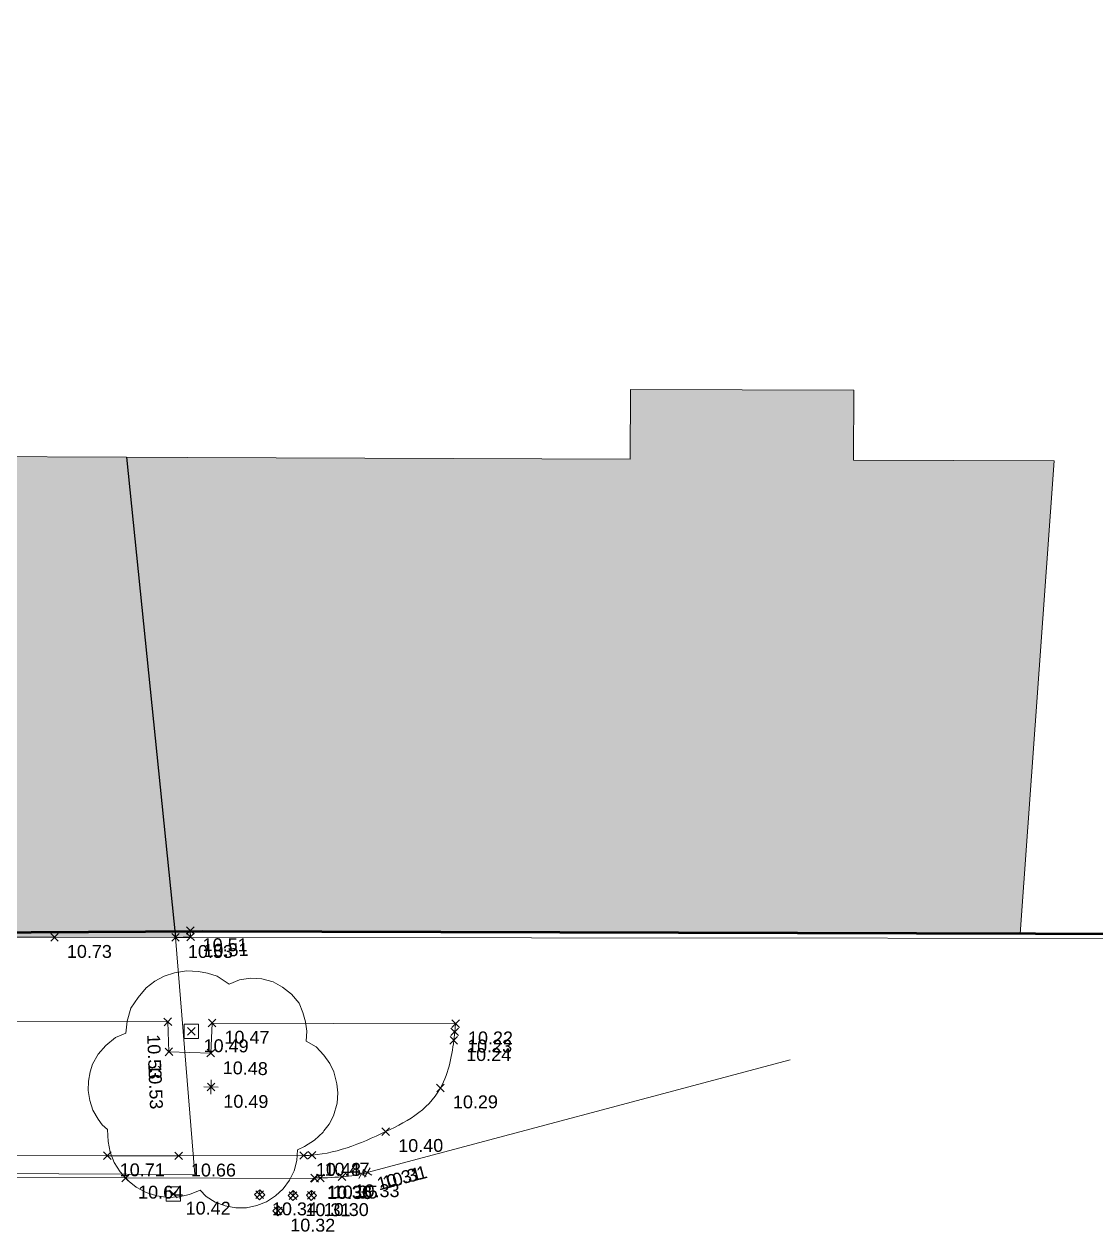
# Model space of a CAD drawing. Header units: metres. Extents: x -208 to 1512, y -277 to 123.
# Drawn here: x 76.02 to 105.99, y 11.39 to 45.17 of the extents above; entities that cross this region are included whole.
import ezdxf
from ezdxf.enums import TextEntityAlignment as Align

# ---------------------------------------------------------------- set-up
doc = ezdxf.new("R2010")
doc.units = ezdxf.units.M
doc.header["$MEASUREMENT"] = 0
for name, color, linetype in [('725 Nachbarbebauung', 7, 'Continuous'), ('730_DKM_Grenzen', 7, 'Continuous'), ('740_WienGV_Flwd-Bebauungsplan', 7, 'Continuous'), ('740_WienGV_L_Baum_ -gruppen_ Grünflächen', 7, 'Continuous'), ('740_WienGV_L_Gebäude', 7, 'Continuous'), ('740_WienGV_T_Baum_ Naturdenkmal', 7, 'Continuous'), ('740_WienGV_T_Einbauten', 7, 'Continuous'), ('740_WienGV_T_Gebäude', 7, 'Continuous'), ('740_WienGV_T_Straßen_ Gehsteige_ Schienen', 7, 'Continuous')]:
    doc.layers.add(name, color=color, linetype=linetype)
doc.styles.add('ERSTELLTER_STIL_3', font='arial.ttf')

# ---------------------------------------------------------------- blocks, each defined once
blk = doc.blocks.new('Decke_21_4', base_point=(65.62, 39.478))
at = {"layer": '725 Nachbarbebauung', "linetype": 'Continuous', "lineweight": 0, "true_color": 0x1f1f1f}
blk.add_hatch(color=250, dxfattribs=at).paths.add_polyline_path([(65.62, 39.478), (52.078, 39.288), (51.969, 19.641), (80.253, 19.623), (78.879, 33.059), (65.588, 33.114)])
at = {"layer": '725 Nachbarbebauung', "color": 8, "linetype": 'Continuous', "lineweight": 13, "flags": 128}
for points in [[(52.078, 39.288), (51.969, 19.641), (80.253, 19.623)], [(65.62, 39.478), (65.11, 39.471)], [(78.879, 33.059), (65.588, 33.114), (65.62, 39.478)]]:
    blk.add_lwpolyline(points, dxfattribs=at)
blk = doc.blocks.new('Decke_48_4', base_point=(80.599, 33.052))
at = {"layer": '725 Nachbarbebauung', "linetype": 'Continuous', "lineweight": 0, "true_color": 0x1f1f1f}
blk.add_hatch(color=250, dxfattribs=at).paths.add_polyline_path([(80.599, 33.052), (78.879, 33.059), (80.253, 19.623), (80.673, 19.635), (80.667, 19.815), (103.869, 19.72), (104.821, 32.955), (99.211, 32.978), (99.217, 34.928), (92.976, 34.952), (92.97, 33.002)])
at = {"layer": '725 Nachbarbebauung', "color": 8, "linetype": 'Continuous', "lineweight": 13, "flags": 128}
for points in [[(80.253, 19.623), (80.673, 19.635), (80.667, 19.815), (103.869, 19.72), (104.821, 32.955), (99.211, 32.978), (99.217, 34.928), (92.976, 34.952), (92.97, 33.002), (80.599, 33.052)], [(80.599, 33.052), (78.879, 33.059)], [(78.879, 33.059), (80.253, 19.623)]]:
    blk.add_lwpolyline(points, dxfattribs=at)
blk = doc.blocks.new('GI0007_ATT22(LAUB)_2815[169]_4', base_point=(81.306, 15.37))
at = {"layer": '740_WienGV_L_Baum_ -gruppen_ Grünflächen', "color": 252, "linetype": 'Continuous', "lineweight": 13, "true_color": 0x949494}
for p, q in [((79.933, 18.538), (80.229, 18.632)), ((80.229, 18.632), (80.563, 18.686)), ((80.563, 18.686), (80.891, 18.67)), ((80.891, 18.67), (81.149, 18.62)), ((81.149, 18.62), (81.417, 18.536)), ((79.43, 18.214), (79.672, 18.399)), ((79.672, 18.399), (79.933, 18.538)), ((81.417, 18.536), (81.672, 18.372)), ((81.672, 18.372), (81.751, 18.316)), ((81.751, 18.316), (82.042, 18.435)), ((82.042, 18.435), (82.351, 18.484)), ((82.351, 18.484), (82.665, 18.468)), ((82.665, 18.468), (82.987, 18.383)), ((82.987, 18.383), (83.243, 18.234)), ((79.006, 17.644), (79.211, 17.944)), ((79.211, 17.944), (79.43, 18.214)), ((83.243, 18.234), (83.498, 18.035)), ((83.498, 18.035), (83.707, 17.782)), ((78.9, 17.278), (79.006, 17.644)), ((83.707, 17.782), (83.817, 17.521)), ((78.859, 16.94), (78.9, 17.278)), ((83.817, 17.521), (83.892, 17.261)), ((83.892, 17.261), (83.927, 17.002)), ((78.573, 16.821), (78.859, 16.94)), ((83.927, 17.002), (83.902, 16.723)), ((78.092, 16.357), (78.3, 16.602)), ((78.3, 16.602), (78.573, 16.821)), ((83.902, 16.723), (84.188, 16.559)), ((84.188, 16.559), (84.402, 16.331)), ((77.932, 16.081), (78.092, 16.357)), ((84.402, 16.331), (84.567, 16.094)), ((77.869, 15.858), (77.932, 16.081)), ((84.567, 16.094), (84.682, 15.858)), ((77.814, 15.342), (77.819, 15.601)), ((77.819, 15.601), (77.869, 15.858)), ((84.682, 15.858), (84.766, 15.528)), ((77.854, 15.057), (77.814, 15.342)), ((84.766, 15.528), (84.796, 15.279)), ((84.796, 15.279), (84.771, 14.99)), ((77.943, 14.787), (77.854, 15.057)), ((84.771, 14.99), (84.67, 14.629)), ((78.093, 14.535), (77.943, 14.787)), ((78.205, 14.379), (78.093, 14.535)), ((84.67, 14.629), (84.546, 14.397)), ((78.352, 14.252), (78.205, 14.379)), ((78.365, 13.913), (78.352, 14.252)), ((84.403, 14.211), (84.378, 14.176)), ((84.546, 14.397), (84.403, 14.211)), ((78.425, 13.613), (78.365, 13.913)), ((84.14, 13.952), (83.863, 13.773)), ((84.378, 14.176), (84.14, 13.952)), ((78.539, 13.323), (78.425, 13.613)), ((83.667, 13.682), (83.642, 13.383)), ((83.863, 13.773), (83.667, 13.682)), ((78.703, 13.061), (78.539, 13.323)), ((83.642, 13.383), (83.567, 13.096)), ((78.913, 12.828), (78.703, 13.061)), ((83.567, 13.096), (83.437, 12.83)), ((79.153, 12.635), (78.913, 12.828)), ((79.429, 12.49), (79.153, 12.635)), ((80.939, 12.547), (80.648, 12.428)), ((81.114, 12.37), (80.939, 12.547)), ((83.264, 12.589), (83.046, 12.389)), ((83.437, 12.83), (83.264, 12.589)), ((79.726, 12.395), (79.429, 12.49)), ((80.034, 12.35), (79.726, 12.395)), ((80.343, 12.364), (80.034, 12.35)), ((80.648, 12.428), (80.343, 12.364)), ((81.365, 12.216), (81.114, 12.37)), ((81.642, 12.111), (81.365, 12.216)), ((82.799, 12.229), (82.523, 12.12)), ((83.046, 12.389), (82.799, 12.229)), ((81.935, 12.056), (81.642, 12.111)), ((82.234, 12.06), (81.935, 12.056)), ((82.523, 12.12), (82.234, 12.06))]:
    blk.add_line(p, q, dxfattribs=at)
blk = doc.blocks.new('LO0011_37C5[197]_4', base_point=(83.118, 11.975))
at = {"layer": '740_WienGV_T_Einbauten', "color": 252, "linetype": 'Continuous', "lineweight": 13, "true_color": 0x949494}
for p, q in [((83.121, 12.116), (82.977, 11.977)), ((82.977, 11.977), (83.116, 11.833)), ((83.116, 11.833), (83.26, 11.972)), ((83.121, 12.116), (83.118, 11.975)), ((83.26, 11.972), (83.121, 12.116))]:
    blk.add_line(p, q, dxfattribs=at)
blk = doc.blocks.new('LO0011_37C5[198]_4', base_point=(83.54, 12.399))
at = {"layer": '740_WienGV_T_Einbauten', "color": 252, "linetype": 'Continuous', "lineweight": 13, "true_color": 0x949494}
for p, q in [((83.543, 12.541), (83.399, 12.402)), ((83.543, 12.541), (83.54, 12.399)), ((83.682, 12.397), (83.543, 12.541)), ((83.399, 12.402), (83.538, 12.258)), ((83.538, 12.258), (83.682, 12.397))]:
    blk.add_line(p, q, dxfattribs=at)
blk = doc.blocks.new('LO0011_37C5[199]_4', base_point=(82.605, 12.423))
at = {"layer": '740_WienGV_T_Einbauten', "color": 252, "linetype": 'Continuous', "lineweight": 13, "true_color": 0x949494}
for p, q in [((82.607, 12.565), (82.463, 12.426)), ((82.607, 12.565), (82.605, 12.423)), ((82.746, 12.421), (82.607, 12.565)), ((82.463, 12.426), (82.602, 12.282)), ((82.602, 12.282), (82.746, 12.421))]:
    blk.add_line(p, q, dxfattribs=at)
blk = doc.blocks.new('LO0011_37C5[200]_4', base_point=(84.052, 12.405))
at = {"layer": '740_WienGV_T_Einbauten', "color": 252, "linetype": 'Continuous', "lineweight": 13, "true_color": 0x949494}
for p, q in [((84.055, 12.546), (83.911, 12.407)), ((84.055, 12.546), (84.052, 12.405)), ((84.194, 12.402), (84.055, 12.546)), ((83.911, 12.407), (84.05, 12.263)), ((84.05, 12.263), (84.194, 12.402))]:
    blk.add_line(p, q, dxfattribs=at)
blk = doc.blocks.new('GI0005_3845[209]_4', base_point=(81.249, 15.437))
at = {"layer": '740_WienGV_T_Baum_ Naturdenkmal', "color": 252, "linetype": 'Continuous', "lineweight": 13, "true_color": 0x949494}
for p, q in [((81.245, 15.237), (81.252, 15.637)), ((81.049, 15.44), (81.448, 15.433))]:
    blk.add_line(p, q, dxfattribs=at)
blk = doc.blocks.new('LO0005_2B75[220]_4', base_point=(80.695, 16.993))
at = {"layer": '740_WienGV_T_Einbauten', "color": 252, "linetype": 'Continuous', "lineweight": 13, "true_color": 0x949494}
for p, q in [((80.495, 17.194), (80.494, 16.794)), ((80.895, 17.193), (80.495, 17.194)), ((80.894, 16.793), (80.895, 17.193)), ((80.494, 16.794), (80.894, 16.793))]:
    blk.add_line(p, q, dxfattribs=at)
blk = doc.blocks.new('LO0005_2B75[221]_4', base_point=(80.19, 12.444))
at = {"layer": '740_WienGV_T_Einbauten', "color": 252, "linetype": 'Continuous', "lineweight": 13, "true_color": 0x949494}
for p, q in [((79.991, 12.644), (79.99, 12.244)), ((80.391, 12.643), (79.991, 12.644)), ((80.39, 12.243), (80.391, 12.643)), ((79.99, 12.244), (80.39, 12.243))]:
    blk.add_line(p, q, dxfattribs=at)
blk = doc.blocks.new('LO0005_2B75[229]_4', base_point=(80.695, 16.993))
at = {"layer": '740_WienGV_T_Einbauten', "color": 252, "linetype": 'Continuous', "lineweight": 13, "true_color": 0x949494}
for p, q in [((80.495, 17.194), (80.494, 16.794)), ((80.895, 17.193), (80.495, 17.194)), ((80.894, 16.793), (80.895, 17.193)), ((80.494, 16.794), (80.894, 16.793))]:
    blk.add_line(p, q, dxfattribs=at)
blk = doc.blocks.new('LO0005_2B75[230]_4', base_point=(80.19, 12.444))
at = {"layer": '740_WienGV_T_Einbauten', "color": 252, "linetype": 'Continuous', "lineweight": 13, "true_color": 0x949494}
for p, q in [((79.991, 12.644), (79.99, 12.244)), ((80.391, 12.643), (79.991, 12.644)), ((80.39, 12.243), (80.391, 12.643)), ((79.99, 12.244), (80.39, 12.243))]:
    blk.add_line(p, q, dxfattribs=at)
blk = doc.blocks.new('DEF01_4155[283]_4', base_point=(84.138, 12.891))
at = {"layer": '740_WienGV_T_Straßen_ Gehsteige_ Schienen', "color": 252, "linetype": 'Continuous', "lineweight": 13, "true_color": 0x949494}
for p, q in [((84.245, 12.997), (84.032, 12.785)), ((84.033, 12.998), (84.244, 12.785))]:
    blk.add_line(p, q, dxfattribs=at)
at = {"layer": '740_WienGV_T_Straßen_ Gehsteige_ Schienen', "color": 252, "lineweight": 13, "true_color": 0x949494, "style": 'ERSTELLTER_STIL_3'}
blk.add_attdef('HOEHE', text='', height=0.36, rotation=359.8821, dxfattribs=at).set_placement((84.484, 12.497), align=Align.MIDDLE_LEFT)
blk = doc.blocks.new('DEF01_4155[288]_4', base_point=(80.253, 19.623))
at = {"layer": '740_WienGV_T_Gebäude', "color": 252, "linetype": 'Continuous', "lineweight": 13, "true_color": 0x949494}
for p, q in [((80.147, 19.729), (80.359, 19.517)), ((80.359, 19.729), (80.147, 19.517))]:
    blk.add_line(p, q, dxfattribs=at)
at = {"layer": '740_WienGV_T_Gebäude', "color": 252, "lineweight": 13, "true_color": 0x949494, "style": 'ERSTELLTER_STIL_3'}
blk.add_attdef('HOEHE', text='', height=0.36, rotation=359.9658, dxfattribs=at).set_placement((80.599, 19.229), align=Align.MIDDLE_LEFT)
blk = doc.blocks.new('DEF01_4155[293]_4', base_point=(84.052, 12.405))
at = {"layer": '740_WienGV_T_Einbauten', "color": 252, "linetype": 'Continuous', "lineweight": 13, "true_color": 0x949494}
for p, q in [((84.159, 12.511), (83.946, 12.299)), ((83.947, 12.511), (84.158, 12.299))]:
    blk.add_line(p, q, dxfattribs=at)
at = {"layer": '740_WienGV_T_Einbauten', "color": 252, "lineweight": 13, "true_color": 0x949494, "style": 'ERSTELLTER_STIL_3'}
blk.add_attdef('HOEHE', text='', height=0.36, rotation=359.8821, dxfattribs=at).set_placement((84.398, 12.01), align=Align.MIDDLE_LEFT)
blk = doc.blocks.new('DEF01_4155[299]_4', base_point=(80.036, 17.258))
at = {"layer": '740_WienGV_T_Straßen_ Gehsteige_ Schienen', "color": 252, "linetype": 'Continuous', "lineweight": 13, "true_color": 0x949494}
for p, q in [((80.146, 17.157), (79.925, 17.36)), ((80.137, 17.368), (79.934, 17.148))]:
    blk.add_line(p, q, dxfattribs=at)
at = {"layer": '740_WienGV_T_Straßen_ Gehsteige_ Schienen', "color": 252, "lineweight": 13, "true_color": 0x949494, "style": 'ERSTELLTER_STIL_3'}
blk.add_attdef('HOEHE', text='', height=0.36, rotation=272.2924, dxfattribs=at).set_placement((79.638, 16.913), align=Align.MIDDLE_LEFT)
blk = doc.blocks.new('DEF01_4155[327]_4', base_point=(83.54, 12.399))
at = {"layer": '740_WienGV_T_Einbauten', "color": 252, "linetype": 'Continuous', "lineweight": 13, "true_color": 0x949494}
for p, q in [((83.434, 12.505), (83.646, 12.293)), ((83.647, 12.505), (83.434, 12.293))]:
    blk.add_line(p, q, dxfattribs=at)
at = {"layer": '740_WienGV_T_Einbauten', "color": 252, "lineweight": 13, "true_color": 0x949494, "style": 'ERSTELLTER_STIL_3'}
blk.add_attdef('HOEHE', text='', height=0.36, rotation=359.8821, dxfattribs=at).set_placement((83.886, 12.005), align=Align.MIDDLE_LEFT)
blk = doc.blocks.new('DEF01_4155[331]_4', base_point=(84.148, 12.881))
at = {"layer": '740_WienGV_T_Straßen_ Gehsteige_ Schienen', "color": 252, "linetype": 'Continuous', "lineweight": 13, "true_color": 0x949494}
for p, q in [((84.042, 12.987), (84.254, 12.775)), ((84.254, 12.987), (84.042, 12.775))]:
    blk.add_line(p, q, dxfattribs=at)
at = {"layer": '740_WienGV_T_Straßen_ Gehsteige_ Schienen', "color": 252, "lineweight": 13, "true_color": 0x949494, "style": 'ERSTELLTER_STIL_3'}
blk.add_attdef('HOEHE', text='', height=0.36, rotation=359.8821, dxfattribs=at).set_placement((84.494, 12.486), align=Align.MIDDLE_LEFT)
blk = doc.blocks.new('DEF01_4155[344]_4', base_point=(88.062, 16.98))
at = {"layer": '740_WienGV_T_Straßen_ Gehsteige_ Schienen', "color": 252, "linetype": 'Continuous', "lineweight": 13, "true_color": 0x949494}
for p, q in [((87.956, 17.086), (88.168, 16.874)), ((88.168, 17.086), (87.956, 16.874))]:
    blk.add_line(p, q, dxfattribs=at)
at = {"layer": '740_WienGV_T_Straßen_ Gehsteige_ Schienen', "color": 252, "lineweight": 13, "true_color": 0x949494, "style": 'ERSTELLTER_STIL_3'}
blk.add_attdef('HOEHE', text='', height=0.36, rotation=359.8419, dxfattribs=at).set_placement((88.407, 16.585), align=Align.MIDDLE_LEFT)
blk = doc.blocks.new('DEF01_4155[348]_4', base_point=(88.035, 16.741))
at = {"layer": '740_WienGV_T_Straßen_ Gehsteige_ Schienen', "color": 252, "linetype": 'Continuous', "lineweight": 13, "true_color": 0x949494}
for p, q in [((88.141, 16.846), (87.928, 16.635)), ((87.929, 16.847), (88.14, 16.634))]:
    blk.add_line(p, q, dxfattribs=at)
at = {"layer": '740_WienGV_T_Straßen_ Gehsteige_ Schienen', "color": 252, "lineweight": 13, "true_color": 0x949494, "style": 'ERSTELLTER_STIL_3'}
blk.add_attdef('HOEHE', text='', height=0.36, rotation=359.8419, dxfattribs=at).set_placement((88.38, 16.346), align=Align.MIDDLE_LEFT)
blk = doc.blocks.new('DEF01_4155[353]_4', base_point=(80.673, 19.635))
at = {"layer": '740_WienGV_T_Gebäude', "color": 252, "linetype": 'Continuous', "lineweight": 13, "true_color": 0x949494}
for p, q in [((80.564, 19.738), (80.782, 19.532)), ((80.776, 19.744), (80.57, 19.526))]:
    blk.add_line(p, q, dxfattribs=at)
at = {"layer": '740_WienGV_T_Gebäude', "color": 252, "lineweight": 13, "true_color": 0x949494, "style": 'ERSTELLTER_STIL_3'}
blk.add_attdef('HOEHE', text='', height=0.36, rotation=1.6763, dxfattribs=at).set_placement((81.032, 19.251), align=Align.MIDDLE_LEFT)
blk = doc.blocks.new('DEF01_4155[356]_4', base_point=(80.338, 13.511))
at = {"layer": '740_WienGV_T_Straßen_ Gehsteige_ Schienen', "color": 252, "linetype": 'Continuous', "lineweight": 13, "true_color": 0x949494}
for p, q in [((80.232, 13.617), (80.444, 13.405)), ((80.444, 13.617), (80.232, 13.405))]:
    blk.add_line(p, q, dxfattribs=at)
at = {"layer": '740_WienGV_T_Straßen_ Gehsteige_ Schienen', "color": 252, "lineweight": 13, "true_color": 0x949494, "style": 'ERSTELLTER_STIL_3'}
blk.add_attdef('HOEHE', text='', height=0.36, rotation=359.8713, dxfattribs=at).set_placement((80.684, 13.116), align=Align.MIDDLE_LEFT)
blk = doc.blocks.new('DEF01_4155[358]_4', base_point=(80.069, 16.418))
at = {"layer": '740_WienGV_T_Straßen_ Gehsteige_ Schienen', "color": 252, "linetype": 'Continuous', "lineweight": 13, "true_color": 0x949494}
for p, q in [((80.18, 16.317), (79.959, 16.52)), ((80.171, 16.529), (79.968, 16.308))]:
    blk.add_line(p, q, dxfattribs=at)
at = {"layer": '740_WienGV_T_Straßen_ Gehsteige_ Schienen', "color": 252, "lineweight": 13, "true_color": 0x949494, "style": 'ERSTELLTER_STIL_3'}
blk.add_attdef('HOEHE', text='', height=0.36, rotation=272.2924, dxfattribs=at).set_placement((79.672, 16.073), align=Align.MIDDLE_LEFT)
blk = doc.blocks.new('DEF01_4155[361]_4', base_point=(78.861, 12.892))
at = {"layer": '740_WienGV_T_Straßen_ Gehsteige_ Schienen', "color": 252, "linetype": 'Continuous', "lineweight": 13, "true_color": 0x949494}
for p, q in [((78.968, 12.998), (78.755, 12.786)), ((78.756, 12.998), (78.967, 12.786))]:
    blk.add_line(p, q, dxfattribs=at)
at = {"layer": '740_WienGV_T_Straßen_ Gehsteige_ Schienen', "color": 252, "lineweight": 13, "true_color": 0x949494, "style": 'ERSTELLTER_STIL_3'}
blk.add_attdef('HOEHE', text='', height=0.36, rotation=359.8394, dxfattribs=at).set_placement((79.207, 12.497), align=Align.MIDDLE_LEFT)
blk = doc.blocks.new('DEF01_4155[379]_4', base_point=(84.071, 13.531))
at = {"layer": '740_WienGV_T_Straßen_ Gehsteige_ Schienen', "color": 252, "linetype": 'Continuous', "lineweight": 13, "true_color": 0x949494}
for p, q in [((84.177, 13.637), (83.965, 13.424)), ((83.965, 13.636), (84.177, 13.425))]:
    blk.add_line(p, q, dxfattribs=at)
at = {"layer": '740_WienGV_T_Straßen_ Gehsteige_ Schienen', "color": 252, "lineweight": 13, "true_color": 0x949494, "style": 'ERSTELLTER_STIL_3'}
blk.add_attdef('HOEHE', text='', height=0.36, rotation=0.1629, dxfattribs=at).set_placement((84.419, 13.138), align=Align.MIDDLE_LEFT)
blk = doc.blocks.new('DEF01_4155[380]_4', base_point=(80.19, 12.444))
at = {"layer": '740_WienGV_T_Einbauten', "color": 252, "linetype": 'Continuous', "lineweight": 13, "true_color": 0x949494}
for p, q in [((80.297, 12.549), (80.084, 12.338)), ((80.085, 12.55), (80.296, 12.337))]:
    blk.add_line(p, q, dxfattribs=at)
at = {"layer": '740_WienGV_T_Einbauten', "color": 252, "lineweight": 13, "true_color": 0x949494, "style": 'ERSTELLTER_STIL_3'}
blk.add_attdef('HOEHE', text='', height=0.36, rotation=359.8821, dxfattribs=at).set_placement((80.536, 12.049), align=Align.MIDDLE_LEFT)
blk = doc.blocks.new('DEF01_4155[384]_4', base_point=(83.834, 13.521))
at = {"layer": '740_WienGV_T_Straßen_ Gehsteige_ Schienen', "color": 252, "linetype": 'Continuous', "lineweight": 13, "true_color": 0x949494}
for p, q in [((83.727, 13.627), (83.94, 13.415)), ((83.94, 13.627), (83.728, 13.415))]:
    blk.add_line(p, q, dxfattribs=at)
at = {"layer": '740_WienGV_T_Straßen_ Gehsteige_ Schienen', "color": 252, "lineweight": 13, "true_color": 0x949494, "style": 'ERSTELLTER_STIL_3'}
blk.add_attdef('HOEHE', text='', height=0.36, rotation=0.1629, dxfattribs=at).set_placement((84.181, 13.128), align=Align.MIDDLE_LEFT)
blk = doc.blocks.new('DEF01_4155[391]_4', base_point=(81.276, 17.226))
at = {"layer": '740_WienGV_T_Straßen_ Gehsteige_ Schienen', "color": 252, "linetype": 'Continuous', "lineweight": 13, "true_color": 0x949494}
for p, q in [((81.383, 17.331), (81.17, 17.12)), ((81.171, 17.332), (81.382, 17.119))]:
    blk.add_line(p, q, dxfattribs=at)
at = {"layer": '740_WienGV_T_Straßen_ Gehsteige_ Schienen', "color": 252, "lineweight": 13, "true_color": 0x949494, "style": 'ERSTELLTER_STIL_3'}
blk.add_attdef('HOEHE', text='', height=0.36, rotation=359.8419, dxfattribs=at).set_placement((81.622, 16.831), align=Align.MIDDLE_LEFT)
blk = doc.blocks.new('DEF01_4155[394]_4', base_point=(82.605, 12.423))
at = {"layer": '740_WienGV_T_Einbauten', "color": 252, "linetype": 'Continuous', "lineweight": 13, "true_color": 0x949494}
for p, q in [((82.711, 12.529), (82.498, 12.318)), ((82.499, 12.53), (82.71, 12.317))]:
    blk.add_line(p, q, dxfattribs=at)
at = {"layer": '740_WienGV_T_Einbauten', "color": 252, "lineweight": 13, "true_color": 0x949494, "style": 'ERSTELLTER_STIL_3'}
blk.add_attdef('HOEHE', text='', height=0.36, rotation=359.8821, dxfattribs=at).set_placement((82.95, 12.029), align=Align.MIDDLE_LEFT)
blk = doc.blocks.new('DEF01_4155[395]_4', base_point=(80.667, 19.815))
at = {"layer": '740_WienGV_T_Gebäude', "color": 252, "linetype": 'Continuous', "lineweight": 13, "true_color": 0x949494}
for p, q in [((80.773, 19.921), (80.56, 19.709)), ((80.561, 19.922), (80.772, 19.709))]:
    blk.add_line(p, q, dxfattribs=at)
at = {"layer": '740_WienGV_T_Gebäude', "color": 252, "lineweight": 13, "true_color": 0x949494, "style": 'ERSTELLTER_STIL_3'}
blk.add_attdef('HOEHE', text='', height=0.36, rotation=359.7649, dxfattribs=at).set_placement((81.011, 19.42), align=Align.MIDDLE_LEFT)
blk = doc.blocks.new('DEF01_4155[400]_4', base_point=(88.086, 17.207))
at = {"layer": '740_WienGV_T_Straßen_ Gehsteige_ Schienen', "color": 252, "linetype": 'Continuous', "lineweight": 13, "true_color": 0x949494}
for p, q in [((87.98, 17.313), (88.192, 17.1)), ((88.192, 17.312), (87.98, 17.101))]:
    blk.add_line(p, q, dxfattribs=at)
at = {"layer": '740_WienGV_T_Straßen_ Gehsteige_ Schienen', "color": 252, "lineweight": 13, "true_color": 0x949494, "style": 'ERSTELLTER_STIL_3'}
blk.add_attdef('HOEHE', text='', height=0.36, rotation=359.8419, dxfattribs=at).set_placement((88.431, 16.812), align=Align.MIDDLE_LEFT)
blk = doc.blocks.new('DEF01_4155[408]_4', base_point=(76.869, 19.625))
at = {"layer": '740_WienGV_T_Gebäude', "color": 252, "linetype": 'Continuous', "lineweight": 13, "true_color": 0x949494}
for p, q in [((76.975, 19.731), (76.762, 19.519)), ((76.763, 19.731), (76.975, 19.519))]:
    blk.add_line(p, q, dxfattribs=at)
at = {"layer": '740_WienGV_T_Gebäude', "color": 252, "lineweight": 13, "true_color": 0x949494, "style": 'ERSTELLTER_STIL_3'}
blk.add_attdef('HOEHE', text='', height=0.36, rotation=359.9625, dxfattribs=at).set_placement((77.215, 19.231), align=Align.MIDDLE_LEFT)
blk = doc.blocks.new('DEF01_4155[418]_4', base_point=(84.303, 12.894))
at = {"layer": '740_WienGV_T_Straßen_ Gehsteige_ Schienen', "color": 252, "linetype": 'Continuous', "lineweight": 13, "true_color": 0x949494}
for p, q in [((84.41, 13), (84.197, 12.788)), ((84.198, 13.001), (84.409, 12.788))]:
    blk.add_line(p, q, dxfattribs=at)
at = {"layer": '740_WienGV_T_Straßen_ Gehsteige_ Schienen', "color": 252, "lineweight": 13, "true_color": 0x949494, "style": 'ERSTELLTER_STIL_3'}
blk.add_attdef('HOEHE', text='', height=0.36, rotation=359.8821, dxfattribs=at).set_placement((84.649, 12.5), align=Align.MIDDLE_LEFT)
blk = doc.blocks.new('DEF01_4155[423]_4', base_point=(85.456, 13.006))
at = {"layer": '740_WienGV_T_Straßen_ Gehsteige_ Schienen', "color": 252, "linetype": 'Continuous', "lineweight": 13, "true_color": 0x949494}
for p, q in [((85.326, 13.081), (85.585, 12.931)), ((85.531, 13.136), (85.381, 12.876))]:
    blk.add_line(p, q, dxfattribs=at)
at = {"layer": '740_WienGV_T_Straßen_ Gehsteige_ Schienen', "color": 252, "lineweight": 13, "true_color": 0x949494, "style": 'ERSTELLTER_STIL_3'}
blk.add_attdef('HOEHE', text='', height=0.36, rotation=14.9295, dxfattribs=at).set_placement((85.896, 12.715), align=Align.MIDDLE_LEFT)
blk = doc.blocks.new('DEF01_4155[428]_4', base_point=(78.348, 13.516))
at = {"layer": '740_WienGV_T_Straßen_ Gehsteige_ Schienen', "color": 252, "linetype": 'Continuous', "lineweight": 13, "true_color": 0x949494}
for p, q in [((78.242, 13.622), (78.454, 13.409)), ((78.454, 13.621), (78.242, 13.41))]:
    blk.add_line(p, q, dxfattribs=at)
at = {"layer": '740_WienGV_T_Straßen_ Gehsteige_ Schienen', "color": 252, "lineweight": 13, "true_color": 0x949494, "style": 'ERSTELLTER_STIL_3'}
blk.add_attdef('HOEHE', text='', height=0.36, rotation=359.8704, dxfattribs=at).set_placement((78.693, 13.121), align=Align.MIDDLE_LEFT)
blk = doc.blocks.new('DEF01_4155[432]_4', base_point=(85.616, 13.045))
at = {"layer": '740_WienGV_T_Straßen_ Gehsteige_ Schienen', "color": 252, "linetype": 'Continuous', "lineweight": 13, "true_color": 0x949494}
for p, q in [((85.487, 13.12), (85.746, 12.97)), ((85.692, 13.175), (85.541, 12.915))]:
    blk.add_line(p, q, dxfattribs=at)
at = {"layer": '740_WienGV_T_Straßen_ Gehsteige_ Schienen', "color": 252, "lineweight": 13, "true_color": 0x949494, "style": 'ERSTELLTER_STIL_3'}
blk.add_attdef('HOEHE', text='', height=0.36, rotation=14.9295, dxfattribs=at).set_placement((86.057, 12.754), align=Align.MIDDLE_LEFT)
blk = doc.blocks.new('DEF01_4155[435]_4', base_point=(81.24, 16.386))
at = {"layer": '740_WienGV_T_Straßen_ Gehsteige_ Schienen', "color": 252, "linetype": 'Continuous', "lineweight": 13, "true_color": 0x949494}
for p, q in [((81.349, 16.489), (81.131, 16.283)), ((81.137, 16.495), (81.343, 16.277))]:
    blk.add_line(p, q, dxfattribs=at)
at = {"layer": '740_WienGV_T_Straßen_ Gehsteige_ Schienen', "color": 252, "lineweight": 13, "true_color": 0x949494, "style": 'ERSTELLTER_STIL_3'}
blk.add_attdef('HOEHE', text='', height=0.36, rotation=358.4118, dxfattribs=at).set_placement((81.575, 15.983), align=Align.MIDDLE_LEFT)
blk = doc.blocks.new('DEF01_4155[447]_4', base_point=(86.131, 14.189))
at = {"layer": '740_WienGV_T_Straßen_ Gehsteige_ Schienen', "color": 252, "linetype": 'Continuous', "lineweight": 13, "true_color": 0x949494}
for p, q in [((86.025, 14.295), (86.238, 14.084)), ((86.237, 14.296), (86.026, 14.082))]:
    blk.add_line(p, q, dxfattribs=at)
at = {"layer": '740_WienGV_T_Straßen_ Gehsteige_ Schienen', "color": 252, "lineweight": 13, "true_color": 0x949494, "style": 'ERSTELLTER_STIL_3'}
blk.add_attdef('HOEHE', text='', height=0.36, rotation=0.3154, dxfattribs=at).set_placement((86.48, 13.797), align=Align.MIDDLE_LEFT)
blk = doc.blocks.new('DEF01_4155[449]_4', base_point=(83.118, 11.975))
at = {"layer": '740_WienGV_T_Einbauten', "color": 252, "linetype": 'Continuous', "lineweight": 13, "true_color": 0x949494}
for p, q in [((83.225, 12.08), (83.011, 11.87)), ((83.013, 12.082), (83.224, 11.868))]:
    blk.add_line(p, q, dxfattribs=at)
at = {"layer": '740_WienGV_T_Einbauten', "color": 252, "lineweight": 13, "true_color": 0x949494, "style": 'ERSTELLTER_STIL_3'}
blk.add_attdef('HOEHE', text='', height=0.36, rotation=359.5214, dxfattribs=at).set_placement((83.461, 11.578), align=Align.MIDDLE_LEFT)
blk = doc.blocks.new('DEF01_4155[457]_4', base_point=(87.661, 15.41))
at = {"layer": '740_WienGV_T_Straßen_ Gehsteige_ Schienen', "color": 252, "linetype": 'Continuous', "lineweight": 13, "true_color": 0x949494}
for p, q in [((87.554, 15.516), (87.768, 15.305)), ((87.767, 15.517), (87.556, 15.304))]:
    blk.add_line(p, q, dxfattribs=at)
at = {"layer": '740_WienGV_T_Straßen_ Gehsteige_ Schienen', "color": 252, "lineweight": 13, "true_color": 0x949494, "style": 'ERSTELLTER_STIL_3'}
blk.add_attdef('HOEHE', text='', height=0.36, rotation=0.3154, dxfattribs=at).set_placement((88.01, 15.018), align=Align.MIDDLE_LEFT)
blk = doc.blocks.new('DEF01_4155[459]_4', base_point=(84.91, 12.924))
at = {"layer": '740_WienGV_T_Straßen_ Gehsteige_ Schienen', "color": 252, "linetype": 'Continuous', "lineweight": 13, "true_color": 0x949494}
for p, q in [((84.803, 13.03), (85.017, 12.819)), ((85.016, 13.031), (84.805, 12.818))]:
    blk.add_line(p, q, dxfattribs=at)
at = {"layer": '740_WienGV_T_Straßen_ Gehsteige_ Schienen', "color": 252, "lineweight": 13, "true_color": 0x949494, "style": 'ERSTELLTER_STIL_3'}
blk.add_attdef('HOEHE', text='', height=0.36, rotation=0.3154, dxfattribs=at).set_placement((85.259, 12.532), align=Align.MIDDLE_LEFT)
blk = doc.blocks.new('DEF01_4155[463]_4', base_point=(81.249, 15.437))
at = {"layer": '740_WienGV_T_Baum_ Naturdenkmal', "color": 252, "linetype": 'Continuous', "lineweight": 13, "true_color": 0x949494}
for p, q in [((81.355, 15.542), (81.142, 15.332)), ((81.143, 15.544), (81.354, 15.33))]:
    blk.add_line(p, q, dxfattribs=at)
at = {"layer": '740_WienGV_T_Baum_ Naturdenkmal', "color": 252, "lineweight": 13, "true_color": 0x949494, "style": 'ERSTELLTER_STIL_3'}
blk.add_attdef('HOEHE', text='', height=0.36, rotation=359.5214, dxfattribs=at).set_placement((81.591, 15.04), align=Align.MIDDLE_LEFT)
blk = doc.blocks.new('DEF01_4155[464]_4', base_point=(80.695, 16.993))
at = {"layer": '740_WienGV_T_Einbauten', "color": 252, "linetype": 'Continuous', "lineweight": 13, "true_color": 0x949494}
for p, q in [((80.802, 17.098), (80.588, 16.888)), ((80.59, 17.1), (80.8, 16.886))]:
    blk.add_line(p, q, dxfattribs=at)
at = {"layer": '740_WienGV_T_Einbauten', "color": 252, "lineweight": 13, "true_color": 0x949494, "style": 'ERSTELLTER_STIL_3'}
blk.add_attdef('HOEHE', text='', height=0.36, rotation=359.5214, dxfattribs=at).set_placement((81.038, 16.596), align=Align.MIDDLE_LEFT)

msp = doc.modelspace()

# ---------------------------------------------------------------- linework, layer by layer
at = {"layer": '730_DKM_Grenzen', "color": 8, "linetype": 'Continuous', "lineweight": 13}
for points in [[(80.253, 19.623), (80.793, 12.991), (54.182, 13.118)], [(80.253, 19.623), (120.084, 19.581), (126, 19.575), (129.532, 19.68), (159.535, 19.54), (162.735, 19.521)]]:
    msp.add_lwpolyline(points, dxfattribs=at)
at = {"layer": '740_WienGV_Flwd-Bebauungsplan', "color": 1, "linetype": 'Continuous', "lineweight": 50, "true_color": 0xfb0106}
msp.add_lwpolyline([(52.365, 83.446), (52.35, 62.115), (52.245, 46.48), (52.29, 39.341), (52.199, 19.626), (81.013, 19.8), (104.299, 19.731), (120.192, 19.707), (120.531, 19.701), (125.546, 19.698), (149.342, 19.655)], dxfattribs=at)
at = {"layer": '740_WienGV_L_Gebäude', "color": 7, "linetype": 'Continuous', "lineweight": 25}
msp.add_line((78.879, 33.059), (80.253, 19.623), dxfattribs=at)
at = {"layer": '740_WienGV_T_Gebäude', "color": 7, "linetype": 'Continuous', "lineweight": 18}
for p, q in [((51.969, 19.641), (76.869, 19.625)), ((76.869, 19.625), (80.253, 19.623)), ((80.253, 19.623), (80.673, 19.635)), ((80.673, 19.635), (80.667, 19.815)), ((80.667, 19.815), (103.869, 19.72))]:
    msp.add_line(p, q, dxfattribs=at)
at = {"layer": '740_WienGV_T_Straßen_ Gehsteige_ Schienen', "color": 8, "linetype": 'Continuous', "lineweight": 13}
for p, q in [((80.036, 17.258), (55.136, 17.336)), ((80.069, 16.418), (80.036, 17.258)), ((81.276, 17.226), (81.24, 16.386)), ((88.086, 17.207), (81.276, 17.226)), ((88.062, 16.98), (88.086, 17.207)), ((81.24, 16.386), (80.069, 16.418)), ((85.616, 13.045), (97.441, 16.198)), ((53.448, 13.572), (78.348, 13.516)), ((78.348, 13.516), (80.338, 13.511)), ((80.338, 13.511), (83.834, 13.521)), ((60.693, 12.943), (78.861, 12.892)), ((78.861, 12.892), (84.148, 12.881))]:
    msp.add_line(p, q, dxfattribs=at)
for points in [[(83.834, 13.521), (83.85, 13.521), (83.865, 13.521), (83.881, 13.521), (83.897, 13.522), (83.913, 13.522), (83.929, 13.523), (83.945, 13.523), (83.96, 13.524), (83.976, 13.525), (83.992, 13.525), (84.008, 13.526), (84.024, 13.527), (84.039, 13.528), (84.055, 13.529), (84.071, 13.531), (84.214, 13.545), (84.356, 13.565), (84.497, 13.59), (84.637, 13.62), (84.775, 13.655), (84.913, 13.694), (85.049, 13.738), (85.186, 13.784), (85.321, 13.835), (85.456, 13.888), (85.591, 13.944), (85.726, 14.003), (85.861, 14.063), (85.996, 14.125), (86.131, 14.189), (86.254, 14.248), (86.374, 14.308), (86.494, 14.369), (86.611, 14.433), (86.726, 14.5), (86.838, 14.569), (86.947, 14.642), (87.053, 14.72), (87.155, 14.801), (87.252, 14.888), (87.345, 14.98), (87.432, 15.078), (87.515, 15.182), (87.591, 15.292), (87.661, 15.41), (87.706, 15.496), (87.748, 15.583), (87.785, 15.669), (87.819, 15.757), (87.85, 15.844), (87.878, 15.932), (87.903, 16.02), (87.926, 16.109), (87.946, 16.198), (87.964, 16.288), (87.981, 16.378), (87.996, 16.468), (88.01, 16.558), (88.023, 16.649), (88.035, 16.741), (88.037, 16.757), (88.039, 16.772), (88.041, 16.788), (88.043, 16.804), (88.045, 16.82), (88.047, 16.836), (88.049, 16.852), (88.051, 16.868), (88.053, 16.884), (88.054, 16.9), (88.056, 16.916), (88.058, 16.932), (88.059, 16.948), (88.061, 16.964), (88.062, 16.98)], [(84.138, 12.891), (84.166, 12.892), (84.193, 12.892), (84.221, 12.893), (84.248, 12.893), (84.276, 12.894), (84.303, 12.894), (84.405, 12.897), (84.506, 12.901), (84.607, 12.905), (84.708, 12.911), (84.809, 12.917), (84.91, 12.924), (85.002, 12.932), (85.093, 12.943), (85.184, 12.956), (85.275, 12.971), (85.365, 12.988), (85.456, 13.006), (85.483, 13.012), (85.51, 13.018), (85.536, 13.025), (85.563, 13.031), (85.59, 13.038), (85.616, 13.045)]]:
    msp.add_lwpolyline(points, dxfattribs=at)

# ---------------------------------------------------------------- block references
at = {"layer": '725 Nachbarbebauung', "color": 8, "linetype": 'Continuous', "lineweight": 13}
for name, p in [('Decke_21_4', (65.62, 39.478)), ('Decke_48_4', (80.599, 33.052))]:
    msp.add_blockref(name, p, dxfattribs=at)
at = {"layer": '740_WienGV_L_Baum_ -gruppen_ Grünflächen', "color": 72, "linetype": 'Continuous', "lineweight": 13, "true_color": 0x69e600}
msp.add_blockref('GI0007_ATT22(LAUB)_2815[169]_4', (81.306, 15.37), dxfattribs=at)
at = {"layer": '740_WienGV_T_Baum_ Naturdenkmal', "color": 72, "linetype": 'Continuous', "lineweight": 13, "true_color": 0x69e600}
msp.add_blockref('GI0005_3845[209]_4', (81.249, 15.437), dxfattribs=at)
at = {"layer": '740_WienGV_T_Baum_ Naturdenkmal', "color": 252, "linetype": 'Continuous', "lineweight": 13, "true_color": 0x949494}
msp.add_blockref('DEF01_4155[463]_4', (81.249, 15.437), dxfattribs=at).add_auto_attribs({'HOEHE': '10.49'})
at = {"layer": '740_WienGV_T_Einbauten', "color": 252, "linetype": 'Continuous', "lineweight": 13, "true_color": 0x949494}
for name, p in [('LO0005_2B75[220]_4', (80.695, 16.993)), ('LO0005_2B75[229]_4', (80.695, 16.993)), ('LO0005_2B75[221]_4', (80.19, 12.444)), ('LO0005_2B75[230]_4', (80.19, 12.444)), ('LO0011_37C5[199]_4', (82.605, 12.423)), ('LO0011_37C5[198]_4', (83.54, 12.399)), ('LO0011_37C5[200]_4', (84.052, 12.405)), ('LO0011_37C5[197]_4', (83.118, 11.975))]:
    msp.add_blockref(name, p, dxfattribs=at)
for name, p, values in [('DEF01_4155[464]_4', (80.695, 16.993), {'HOEHE': '10.49'}), ('DEF01_4155[380]_4', (80.19, 12.444), {'HOEHE': '10.42'}), ('DEF01_4155[394]_4', (82.605, 12.423), {'HOEHE': '10.34'}), ('DEF01_4155[327]_4', (83.54, 12.399), {'HOEHE': '10.31'}), ('DEF01_4155[293]_4', (84.052, 12.405), {'HOEHE': '10.30'}), ('DEF01_4155[449]_4', (83.118, 11.975), {'HOEHE': '10.32'})]:
    msp.add_blockref(name, p, dxfattribs=at).add_auto_attribs(values)
at = {"layer": '740_WienGV_T_Gebäude', "color": 252, "linetype": 'Continuous', "lineweight": 13, "true_color": 0x949494}
for name, p, values in [('DEF01_4155[408]_4', (76.869, 19.625), {'HOEHE': '10.73'}), ('DEF01_4155[288]_4', (80.253, 19.623), {'HOEHE': '10.53'}), ('DEF01_4155[395]_4', (80.667, 19.815), {'HOEHE': '10.51'}), ('DEF01_4155[353]_4', (80.673, 19.635), {'HOEHE': '10.51'})]:
    msp.add_blockref(name, p, dxfattribs=at).add_auto_attribs(values)
at = {"layer": '740_WienGV_T_Straßen_ Gehsteige_ Schienen', "color": 252, "linetype": 'Continuous', "lineweight": 13, "true_color": 0x949494}
for name, p, values in [('DEF01_4155[299]_4', (80.036, 17.258), {'HOEHE': '10.53'}), ('DEF01_4155[391]_4', (81.276, 17.226), {'HOEHE': '10.47'}), ('DEF01_4155[400]_4', (88.086, 17.207), {'HOEHE': '10.22'}), ('DEF01_4155[344]_4', (88.062, 16.98), {'HOEHE': '10.23'}), ('DEF01_4155[348]_4', (88.035, 16.741), {'HOEHE': '10.24'}), ('DEF01_4155[358]_4', (80.069, 16.418), {'HOEHE': '10.53'}), ('DEF01_4155[435]_4', (81.24, 16.386), {'HOEHE': '10.48'}), ('DEF01_4155[457]_4', (87.661, 15.41), {'HOEHE': '10.29'}), ('DEF01_4155[447]_4', (86.131, 14.189), {'HOEHE': '10.40'}), ('DEF01_4155[428]_4', (78.348, 13.516), {'HOEHE': '10.71'}), ('DEF01_4155[356]_4', (80.338, 13.511), {'HOEHE': '10.66'}), ('DEF01_4155[384]_4', (83.834, 13.521), {'HOEHE': '10.48'}), ('DEF01_4155[379]_4', (84.071, 13.531), {'HOEHE': '10.47'}), ('DEF01_4155[423]_4', (85.456, 13.006), {'HOEHE': '10.31'}), ('DEF01_4155[432]_4', (85.616, 13.045), {'HOEHE': '10.31'}), ('DEF01_4155[361]_4', (78.861, 12.892), {'HOEHE': '10.64'}), ('DEF01_4155[283]_4', (84.138, 12.891), {'HOEHE': '10.36'}), ('DEF01_4155[331]_4', (84.148, 12.881), {'HOEHE': '10.36'}), ('DEF01_4155[418]_4', (84.303, 12.894), {'HOEHE': '10.35'}), ('DEF01_4155[459]_4', (84.91, 12.924), {'HOEHE': '10.33'})]:
    msp.add_blockref(name, p, dxfattribs=at).add_auto_attribs(values)

doc.saveas('drawing.dxf')
